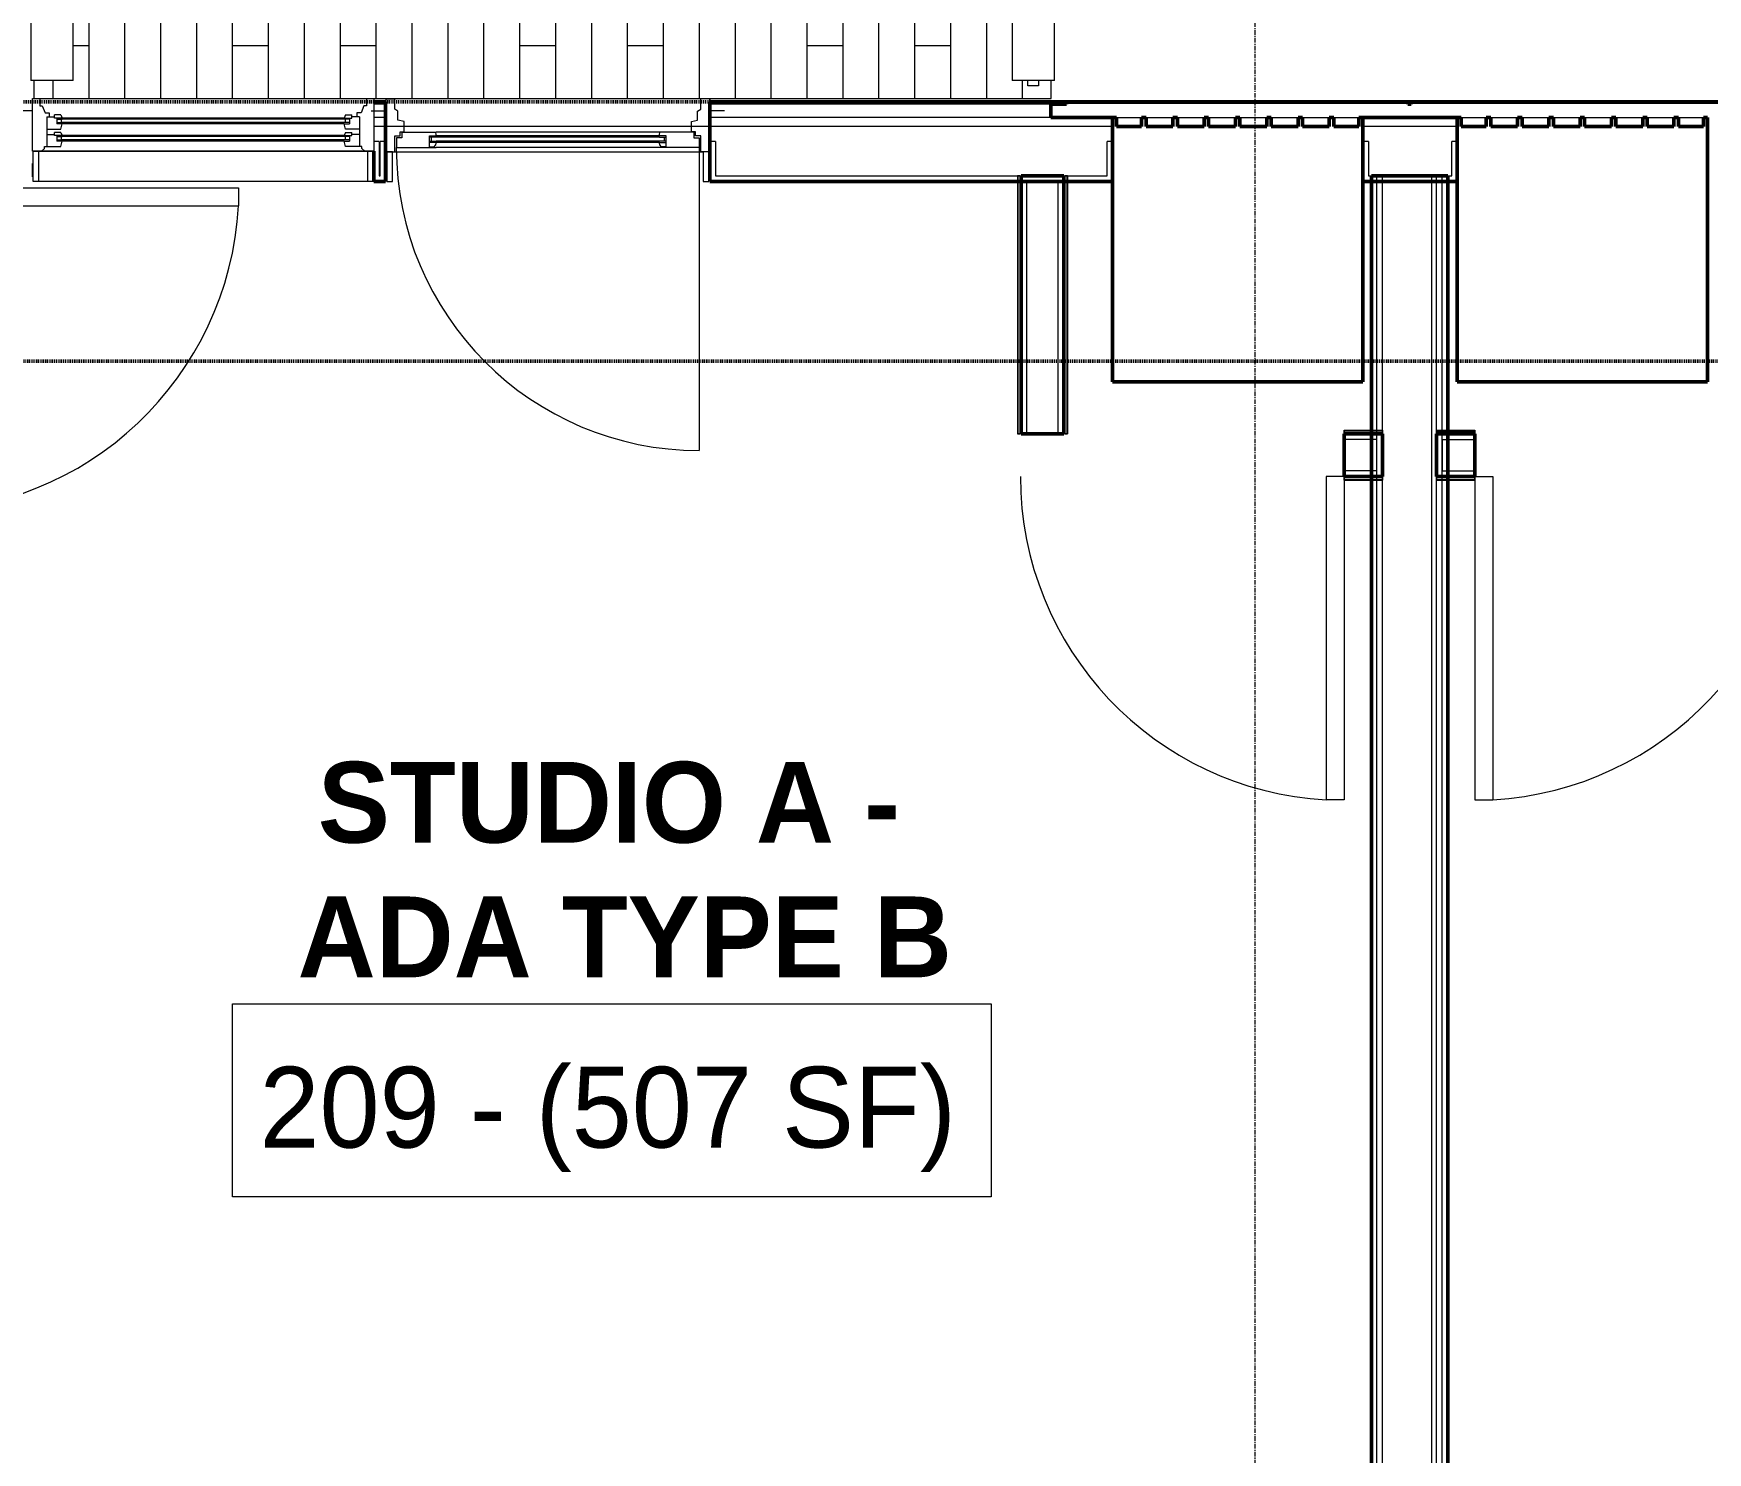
# Model space of a CAD drawing. Header units: inches. Extents: x -4235 to -464, y 9767 to 12344.
# Drawn here: x -3290.4 to -3103.9, y 11968.1 to 12126.2 of the extents above; entities that cross this region are included whole.
import ezdxf

# ---------------------------------------------------------------- set-up
doc = ezdxf.new("R2010")
doc.units = ezdxf.units.IN
doc.header["$MEASUREMENT"] = 0
doc.linetypes.add('Dash 1_16_', pattern=[0.125, 0.0625, -0.0625])
doc.linetypes.add('Grid Line 1_2_', pattern=[0.875, 0.5, -0.125, 0.125, -0.125])
for name, color, linetype, lineweight in [('0-1', 7, 'Continuous', 5), ('0-2', 254, 'Continuous', 9), ('A-AREA-IDEN', 2, 'Continuous', 9), ('A-DOOR-1', 7, 'Continuous', 9), ('A-DOOR-2', 130, 'Continuous', 20), ('A-DOOR-4', 31, 'Continuous', 9), ('A-DOOR-5', 31, 'Continuous', 20), ('A-DOOR-FRAM', 31, 'Continuous', 20), ('A-DOOR-FRAM-2', 31, 'Continuous', 9), ('A-DOOR-GLAZ', 31, 'Continuous', 9), ('A-FLOR-4', 192, 'Continuous', 9), ('A-FLOR-HRAL', 11, 'Continuous', 9), ('A-FLOR-PATT-1', 9, 'Continuous', 9), ('A-GENM', 5, 'Continuous', 9), ('A-GENM-5', 5, 'Continuous', 50), ('A-GLAZ-1', 151, 'Continuous', 9), ('A-GLAZ-2', 151, 'Continuous', 20), ('A-GLAZ-3', 151, 'Continuous', 50), ('A-WALL', 113, 'Continuous', 13), ('A-WALL-1', 250, 'Continuous', 50), ('A-WALL-2', 50, 'Continuous', 13), ('A-WALL-3', 10, 'Continuous', 9), ('A-WALL-4', 254, 'Continuous', 9), ('A-WALL-5', 7, 'Continuous', 9), ('A-WALL-6', 113, 'Continuous', 9), ('A-WALL-7', 113, 'Continuous', 50), ('C-PROP-LINE-1', 91, 'Dash 1_16_', 50), ('I-WALL-1', 250, 'Continuous', 50), ('I-WALL-2', 10, 'Continuous', 9), ('I-WALL-3', 254, 'Continuous', 9), ('S-GRID-1', 1, 'Grid Line 1_2_', 9)]:
    doc.layers.add(name, color=color, linetype=linetype, lineweight=lineweight)
doc.styles.add('Century Gothic', font='ufonts.com_century-gothic.ttf', dxfattribs={"height": 9})
doc.styles.add('Century Gothic_B', font='GOTHICB.TTF', dxfattribs={"height": 9})

# ---------------------------------------------------------------- blocks, each defined once
blk = doc.blocks.new('Basic Wall _ INT - W4BØF - _5_8 GYP - 2X4 WOOD_BATT_ - 5_8 GYP_ - ___-3183684-BACKGROUND - 2ND FLOOR')
at = {"layer": 'A-WALL-3'}
for p, q in [((-3175.65, 12110.34), (-3175.61, 12110.34)), ((-3175.63, 12110.34), (-3175.65, 12110.34)), ((-3175.65, 12109.71), (-3175.65, 12110.34)), ((-3175.61, 12110.34), (-3175.59, 12110.34)), ((-3175.59, 12110.34), (-3175.55, 12110.34)), ((-3175.55, 12110.34), (-3175.53, 12110.34)), ((-3175.53, 12110.34), (-3175.52, 12110.34)), ((-3175.52, 12110.34), (-3175.5, 12110.34)), ((-3175.45, 12110.34), (-3175.51, 12110.34)), ((-3175.5, 12110.34), (-3175.24, 12110.34)), ((-3175.3, 12110.34), (-3175.44, 12110.34)), ((-3175.24, 12110.34), (-3175.3, 12110.34)), ((-3175.3, 12110.34), (-3175.3, 12109.71))]:
    blk.add_line(p, q, dxfattribs=at)
at = {"layer": 'A-WALL-4'}
for p, q in [((-3175.65, 12081.6), (-3175.65, 12109.71)), ((-3175.52, 12109.71), (-3175.52, 12110.34)), ((-3175.3, 12109.71), (-3175.3, 12081.6)), ((-3175.24, 12110.34), (-3175.24, 12109.71)), ((-3175.65, 12081.6), (-3175.63, 12081.6)), ((-3175.51, 12081.6), (-3175.45, 12081.6)), ((-3175.44, 12081.6), (-3175.3, 12081.6)), ((-3175.3, 12081.6), (-3175.24, 12081.6))]:
    blk.add_line(p, q, dxfattribs=at)
at = {"layer": 'A-WALL-5'}
for p, q in [((-3175.52, 12081.6), (-3175.52, 12109.71)), ((-3175.24, 12109.71), (-3175.24, 12081.6)), ((-3175.61, 12081.6), (-3175.65, 12081.6)), ((-3175.52, 12081.6), (-3175.61, 12081.6)), ((-3175.24, 12081.6), (-3175.52, 12081.6))]:
    blk.add_line(p, q, dxfattribs=at)
blk = doc.blocks.new('Basic Wall _ INT - W4BØF - _5_8 GYP - 2X4 WOOD_BATT_ - 5_8 GYP_ - ___-3183685-BACKGROUND - 2ND FLOOR')
at = {"layer": 'A-WALL-3'}
for p, q in [((-3180.75, 12110.34), (-3180.81, 12110.34)), ((-3180.81, 12110.34), (-3180.52, 12110.34)), ((-3180.61, 12110.34), (-3180.75, 12110.34)), ((-3180.75, 12110.34), (-3180.75, 12109.71)), ((-3180.54, 12110.34), (-3180.6, 12110.34)), ((-3180.52, 12110.34), (-3180.5, 12110.34)), ((-3180.5, 12110.34), (-3180.48, 12110.34)), ((-3180.48, 12110.34), (-3180.44, 12110.34)), ((-3180.44, 12110.34), (-3180.4, 12110.34)), ((-3180.4, 12110.34), (-3180.42, 12110.34)), ((-3180.4, 12109.71), (-3180.4, 12110.34))]:
    blk.add_line(p, q, dxfattribs=at)
at = {"layer": 'A-WALL-4'}
for p, q in [((-3180.81, 12110.34), (-3180.81, 12109.71)), ((-3180.75, 12109.71), (-3180.75, 12081.6)), ((-3180.52, 12110.34), (-3180.52, 12109.71)), ((-3180.4, 12081.6), (-3180.4, 12109.71)), ((-3180.81, 12081.6), (-3180.75, 12081.6)), ((-3180.75, 12081.6), (-3180.61, 12081.6)), ((-3180.6, 12081.6), (-3180.54, 12081.6)), ((-3180.42, 12081.6), (-3180.4, 12081.6))]:
    blk.add_line(p, q, dxfattribs=at)
at = {"layer": 'A-WALL-5'}
for p, q in [((-3180.81, 12109.71), (-3180.81, 12081.6)), ((-3180.52, 12109.71), (-3180.52, 12081.6)), ((-3180.52, 12081.6), (-3180.81, 12081.6)), ((-3180.44, 12081.6), (-3180.52, 12081.6)), ((-3180.4, 12081.6), (-3180.44, 12081.6))]:
    blk.add_line(p, q, dxfattribs=at)
blk = doc.blocks.new('Basic Wall _ INT - W4BØF - _5_8 GYP - 2X4 WOOD_BATT_ - 5_8 GYP_ - ___-3183687-BACKGROUND - 2ND FLOOR')
at = {"layer": 'A-WALL-3'}
for p, q in [((-3140.78, 12076.85), (-3141.35, 12076.85)), ((-3141.35, 12076.5), (-3140.78, 12076.5)), ((-3140.12, 12076.85), (-3140.75, 12076.85)), ((-3140.75, 12076.5), (-3140.12, 12076.5)), ((-3140.12, 12076.85), (-3140.12, 12076.8)), ((-3140.12, 12076.82), (-3140.12, 12076.85)), ((-3140.12, 12076.8), (-3140.12, 12076.72)), ((-3140.12, 12076.72), (-3140.12, 12076.55)), ((-3140.12, 12076.64), (-3140.12, 12076.71)), ((-3140.12, 12076.5), (-3140.12, 12076.64)), ((-3140.12, 12076.55), (-3140.12, 12076.43)), ((-3140.12, 12076.43), (-3140.12, 12076.5))]:
    blk.add_line(p, q, dxfattribs=at)
at = {"layer": 'A-WALL-4'}
for p, q in [((-3144.4, 12076.85), (-3144.4, 12076.82)), ((-3141.37, 12076.85), (-3144.4, 12076.85)), ((-3144.4, 12076.71), (-3144.4, 12076.64)), ((-3144.4, 12076.64), (-3144.4, 12076.5)), ((-3144.4, 12076.5), (-3144.4, 12076.43)), ((-3144.4, 12076.5), (-3141.37, 12076.5)), ((-3141.35, 12076.72), (-3140.78, 12076.72)), ((-3141.35, 12076.43), (-3140.78, 12076.43)), ((-3140.75, 12076.72), (-3140.12, 12076.72)), ((-3140.75, 12076.43), (-3140.12, 12076.43))]:
    blk.add_line(p, q, dxfattribs=at)
at = {"layer": 'A-WALL-5'}
for p, q in [((-3144.4, 12076.8), (-3144.4, 12076.85)), ((-3144.4, 12076.72), (-3144.4, 12076.8)), ((-3144.4, 12076.72), (-3141.37, 12076.72)), ((-3144.4, 12076.43), (-3144.4, 12076.72)), ((-3144.4, 12076.43), (-3141.37, 12076.43))]:
    blk.add_line(p, q, dxfattribs=at)
blk = doc.blocks.new('Basic Wall _ INT - W4BØF - _5_8 GYP - 2X4 WOOD_BATT_ - 5_8 GYP_ - ___-3183686-BACKGROUND - 2ND FLOOR')
at = {"layer": 'A-WALL-3'}
for p, q in [((-3141.35, 12081.95), (-3140.78, 12081.95)), ((-3140.78, 12081.6), (-3141.35, 12081.6)), ((-3140.75, 12081.95), (-3140.12, 12081.95)), ((-3140.12, 12081.6), (-3140.75, 12081.6)), ((-3140.12, 12081.95), (-3140.12, 12082.01)), ((-3140.12, 12082.01), (-3140.12, 12081.72)), ((-3140.12, 12081.8), (-3140.12, 12081.95)), ((-3140.12, 12081.74), (-3140.12, 12081.8)), ((-3140.12, 12081.72), (-3140.12, 12081.68)), ((-3140.12, 12081.72), (-3140.12, 12081.72)), ((-3140.12, 12081.68), (-3140.12, 12081.66)), ((-3140.12, 12081.66), (-3140.12, 12081.64)), ((-3140.12, 12081.64), (-3140.12, 12081.6)), ((-3140.12, 12081.6), (-3140.12, 12081.62))]:
    blk.add_line(p, q, dxfattribs=at)
at = {"layer": 'A-WALL-4'}
for p, q in [((-3144.4, 12082.01), (-3144.4, 12081.95)), ((-3144.4, 12081.95), (-3144.4, 12081.8)), ((-3144.4, 12081.95), (-3141.37, 12081.95)), ((-3144.4, 12081.8), (-3144.4, 12081.74)), ((-3144.4, 12081.62), (-3144.4, 12081.6)), ((-3141.37, 12081.6), (-3144.4, 12081.6)), ((-3141.35, 12082.01), (-3140.78, 12082.01)), ((-3140.78, 12081.72), (-3141.35, 12081.72)), ((-3140.75, 12082.01), (-3140.12, 12082.01)), ((-3140.12, 12081.72), (-3140.75, 12081.72))]:
    blk.add_line(p, q, dxfattribs=at)
at = {"layer": 'A-WALL-5'}
for p, q in [((-3144.4, 12081.72), (-3144.4, 12082.01)), ((-3144.4, 12082.01), (-3141.37, 12082.01)), ((-3141.37, 12081.72), (-3144.4, 12081.72)), ((-3144.4, 12081.64), (-3144.4, 12081.72)), ((-3144.4, 12081.6), (-3144.4, 12081.64))]:
    blk.add_line(p, q, dxfattribs=at)
blk = doc.blocks.new('SWING - SINGLE - FLUSH - 36_ x 80_ - OFFSET PIVOT DOOR AT MAGIC PAK AND WASHER_DRYER-3199415-BACKGROUND - 2ND FLOOR')
at = {"layer": 'A-DOOR-1'}
blk.add_arc((18, -2.38), 36.07, 180, 266.8211, dxfattribs=at)
at = {"layer": 'A-DOOR-2'}
for p, q in [((16, -2.38), (16, -38.39)), ((18, -2.38), (16, -2.38)), ((18, -2.38), (18, -38.39)), ((18, -38.39), (16, -38.39))]:
    blk.add_line(p, q, dxfattribs=at)
blk = doc.blocks.new('Basic Wall _ INT - W4BØF - _5_8 GYP - 2X4 WOOD_BATT_ - 5_8 GYP_ - ___-3183690-BACKGROUND - 2ND FLOOR')
at = {"layer": 'A-WALL-3'}
for p, q in [((-3134.12, 12081.9), (-3134.12, 12082.02)), ((-3134.12, 12082.02), (-3134.12, 12081.95)), ((-3134.12, 12081.95), (-3134.12, 12081.81)), ((-3134.12, 12081.95), (-3133.5, 12081.95)), ((-3134.12, 12081.8), (-3134.12, 12081.9)), ((-3134.12, 12081.73), (-3134.12, 12081.8)), ((-3134.12, 12081.8), (-3134.12, 12081.74)), ((-3134.12, 12081.64), (-3134.12, 12081.73)), ((-3134.12, 12081.6), (-3134.12, 12081.64)), ((-3134.12, 12081.63), (-3134.12, 12081.6)), ((-3133.5, 12081.6), (-3134.12, 12081.6)), ((-3133.47, 12081.95), (-3132.89, 12081.95)), ((-3132.89, 12081.6), (-3133.47, 12081.6))]:
    blk.add_line(p, q, dxfattribs=at)
at = {"layer": 'A-WALL-4'}
for p, q in [((-3134.12, 12082.02), (-3133.5, 12082.02)), ((-3133.5, 12081.73), (-3134.12, 12081.73)), ((-3133.47, 12082.02), (-3132.89, 12082.02)), ((-3132.89, 12081.73), (-3133.47, 12081.73)), ((-3132.87, 12081.95), (-3129.85, 12081.95)), ((-3129.85, 12081.6), (-3132.87, 12081.6)), ((-3129.85, 12081.95), (-3129.85, 12082.02)), ((-3129.85, 12081.81), (-3129.85, 12081.95)), ((-3129.85, 12081.74), (-3129.85, 12081.8)), ((-3129.85, 12081.6), (-3129.85, 12081.63))]:
    blk.add_line(p, q, dxfattribs=at)
at = {"layer": 'A-WALL-5'}
for p, q in [((-3132.87, 12082.02), (-3129.85, 12082.02)), ((-3129.85, 12081.73), (-3132.87, 12081.73)), ((-3129.85, 12082.02), (-3129.85, 12081.73)), ((-3129.85, 12081.73), (-3129.85, 12081.64)), ((-3129.85, 12081.64), (-3129.85, 12081.6))]:
    blk.add_line(p, q, dxfattribs=at)
blk = doc.blocks.new('Basic Wall _ INT - W4BØF - _5_8 GYP - 2X4 WOOD_BATT_ - 5_8 GYP_ - ___-3183691-BACKGROUND - 2ND FLOOR')
at = {"layer": 'A-WALL-3'}
for p, q in [((-3134.12, 12076.85), (-3134.12, 12076.83)), ((-3134.12, 12076.81), (-3134.12, 12076.85)), ((-3133.5, 12076.85), (-3134.12, 12076.85)), ((-3134.12, 12076.79), (-3134.12, 12076.81)), ((-3134.12, 12076.77), (-3134.12, 12076.79)), ((-3134.12, 12076.75), (-3134.12, 12076.77)), ((-3134.12, 12076.73), (-3134.12, 12076.75)), ((-3134.12, 12076.44), (-3134.12, 12076.73)), ((-3134.12, 12076.73), (-3134.12, 12076.73)), ((-3134.12, 12076.71), (-3134.12, 12076.65)), ((-3134.12, 12076.65), (-3134.12, 12076.5)), ((-3134.12, 12076.5), (-3134.12, 12076.44)), ((-3134.12, 12076.5), (-3133.5, 12076.5)), ((-3132.9, 12076.85), (-3133.46, 12076.85)), ((-3133.46, 12076.5), (-3132.9, 12076.5))]:
    blk.add_line(p, q, dxfattribs=at)
at = {"layer": 'A-WALL-4'}
for p, q in [((-3134.12, 12076.73), (-3133.5, 12076.73)), ((-3134.12, 12076.44), (-3133.5, 12076.44)), ((-3133.46, 12076.73), (-3132.9, 12076.73)), ((-3133.46, 12076.44), (-3132.9, 12076.44)), ((-3129.85, 12076.85), (-3132.87, 12076.85)), ((-3132.87, 12076.5), (-3129.85, 12076.5)), ((-3129.85, 12076.83), (-3129.85, 12076.85)), ((-3129.85, 12076.65), (-3129.85, 12076.71)), ((-3129.85, 12076.5), (-3129.85, 12076.65)), ((-3129.85, 12076.44), (-3129.85, 12076.5))]:
    blk.add_line(p, q, dxfattribs=at)
at = {"layer": 'A-WALL-5'}
for p, q in [((-3132.87, 12076.73), (-3129.85, 12076.73)), ((-3132.87, 12076.44), (-3129.85, 12076.44)), ((-3129.85, 12076.85), (-3129.85, 12076.81)), ((-3129.85, 12076.81), (-3129.85, 12076.73)), ((-3129.85, 12076.73), (-3129.85, 12076.44))]:
    blk.add_line(p, q, dxfattribs=at)
blk = doc.blocks.new('SWING - SINGLE - FLUSH - 36_ x 80_ - OFFSET PIVOT DOOR AT MAGIC PAK AND WASHER_DRYER-3199414-BACKGROUND - 2ND FLOOR')
at = {"layer": 'A-DOOR-1'}
blk.add_arc((18, 2.37), 36.07, 93.1789, 180, dxfattribs=at)
at = {"layer": 'A-DOOR-2'}
for p, q in [((16, 2.37), (16, 38.39)), ((18, 38.39), (16, 38.39)), ((18, 2.37), (18, 38.39)), ((18, 2.37), (16, 2.37))]:
    blk.add_line(p, q, dxfattribs=at)
blk = doc.blocks.new('CTR - 1st Phase - Unit Layouts_rvt-1-BACKGROUND - 2ND FLOOR')
at = {"layer": 'A-WALL-1'}
for p, q in [((-3180.4, 12110.34), (-3180.4, 12081.6)), ((-3179.77, 12110.34), (-3180.4, 12110.34)), ((-3176.27, 12110.34), (-3179.77, 12110.34)), ((-3175.65, 12110.34), (-3176.27, 12110.34)), ((-3175.65, 12081.6), (-3175.65, 12110.34)), ((-3180.4, 12081.6), (-3175.65, 12081.6)), ((-3140.12, 12081.6), (-3144.4, 12081.6)), ((-3144.4, 12081.6), (-3144.4, 12076.85)), ((-3140.12, 12080.97), (-3140.12, 12081.6)), ((-3129.85, 12081.6), (-3134.12, 12081.6)), ((-3134.12, 12081.6), (-3134.12, 12080.98)), ((-3129.85, 12076.85), (-3129.85, 12081.6)), ((-3140.12, 12077.47), (-3140.12, 12080.97)), ((-3134.12, 12080.98), (-3134.12, 12077.48)), ((-3140.12, 12076.85), (-3140.12, 12077.47)), ((-3134.12, 12077.48), (-3134.12, 12076.85)), ((-3144.4, 12076.85), (-3140.12, 12076.85)), ((-3134.12, 12076.85), (-3129.85, 12076.85))]:
    blk.add_line(p, q, dxfattribs=at)
at = {"layer": 'A-WALL-2'}
for p, q in [((-3179.77, 12081.6), (-3179.77, 12109.71)), ((-3176.27, 12109.71), (-3179.77, 12109.71)), ((-3176.27, 12081.6), (-3176.27, 12109.71)), ((-3140.75, 12080.97), (-3144.4, 12080.97)), ((-3140.75, 12077.47), (-3140.75, 12080.97)), ((-3133.5, 12080.98), (-3133.5, 12077.48)), ((-3133.5, 12080.98), (-3129.85, 12080.98)), ((-3140.75, 12077.47), (-3144.4, 12077.47)), ((-3133.5, 12077.48), (-3129.85, 12077.48))]:
    blk.add_line(p, q, dxfattribs=at)
at = {"layer": 'A-WALL-3'}
for p, q in [((-3180.4, 12110.34), (-3180.4, 12109.71)), ((-3180.4, 12110.34), (-3175.65, 12110.34)), ((-3180.4, 12109.71), (-3180.4, 12081.6)), ((-3175.65, 12109.71), (-3175.65, 12110.34)), ((-3175.65, 12081.6), (-3175.65, 12109.71)), ((-3141.37, 12081.6), (-3144.4, 12081.6)), ((-3140.78, 12081.6), (-3141.35, 12081.6)), ((-3140.12, 12081.6), (-3140.75, 12081.6)), ((-3140.12, 12081.6), (-3140.12, 12076.85)), ((-3133.5, 12081.6), (-3134.12, 12081.6)), ((-3134.12, 12076.85), (-3134.12, 12081.6)), ((-3132.89, 12081.6), (-3133.47, 12081.6)), ((-3129.85, 12081.6), (-3132.87, 12081.6)), ((-3144.4, 12076.85), (-3141.37, 12076.85)), ((-3141.35, 12076.85), (-3140.78, 12076.85)), ((-3140.75, 12076.85), (-3140.12, 12076.85)), ((-3134.12, 12076.85), (-3133.5, 12076.85)), ((-3133.46, 12076.85), (-3132.9, 12076.85)), ((-3132.87, 12076.85), (-3129.85, 12076.85))]:
    blk.add_line(p, q, dxfattribs=at)
at = {"layer": 'A-WALL-4'}
for p, q in [((-3175.65, 12081.6), (-3180.4, 12081.6)), ((-3144.4, 12076.85), (-3144.4, 12081.6)), ((-3129.85, 12081.6), (-3129.85, 12076.85))]:
    blk.add_line(p, q, dxfattribs=at)
at = {"layer": '0-2'}
for name, p in [('Basic Wall _ INT - W4BØF - _5_8 GYP - 2X4 WOOD_BATT_ - 5_8 GYP_ - ___-3183685-BACKGROUND - 2ND FLOOR', (0, 0)), ('Basic Wall _ INT - W4BØF - _5_8 GYP - 2X4 WOOD_BATT_ - 5_8 GYP_ - ___-3183684-BACKGROUND - 2ND FLOOR', (0, 0)), ('Basic Wall _ INT - W4BØF - _5_8 GYP - 2X4 WOOD_BATT_ - 5_8 GYP_ - ___-3183686-BACKGROUND - 2ND FLOOR', (0, 0)), ('Basic Wall _ INT - W4BØF - _5_8 GYP - 2X4 WOOD_BATT_ - 5_8 GYP_ - ___-3183690-BACKGROUND - 2ND FLOOR', (0, 0)), ('SWING - SINGLE - FLUSH - 36_ x 80_ - OFFSET PIVOT DOOR AT MAGIC PAK AND WASHER_DRYER-3199415-BACKGROUND - 2ND FLOOR', (-3162.4, 12079.22)), ('Basic Wall _ INT - W4BØF - _5_8 GYP - 2X4 WOOD_BATT_ - 5_8 GYP_ - ___-3183687-BACKGROUND - 2ND FLOOR', (0, 0)), ('Basic Wall _ INT - W4BØF - _5_8 GYP - 2X4 WOOD_BATT_ - 5_8 GYP_ - ___-3183691-BACKGROUND - 2ND FLOOR', (0, 0))]:
    blk.add_blockref(name, p, dxfattribs=at)
for name, p, rotation in [('SWING - SINGLE - FLUSH - 36_ x 80_ - OFFSET PIVOT DOOR AT MAGIC PAK AND WASHER_DRYER-3199415-BACKGROUND - 2ND FLOOR', (-3305.97, 12091), 90.00000000000743), ('SWING - SINGLE - FLUSH - 36_ x 80_ - OFFSET PIVOT DOOR AT MAGIC PAK AND WASHER_DRYER-3199414-BACKGROUND - 2ND FLOOR', (-3111.85, 12079.23), 180)]:
    blk.add_blockref(name, p, dxfattribs=dict(at, rotation=rotation))
blk = doc.blocks.new('CTR - 1st Phase - Common Walls_rvt-1-BACKGROUND - 2ND FLOOR')
at = {"layer": 'A-WALL-2'}
for p, q in [((-3140.75, 11743.36), (-3140.75, 12110.34)), ((-3140.12, 11743.36), (-3140.12, 12110.34)), ((-3134.62, 11743.36), (-3134.62, 12110.34)), ((-3134.12, 11743.36), (-3134.12, 12110.34)), ((-3133.5, 11743.36), (-3133.5, 12110.34))]:
    blk.add_line(p, q, dxfattribs=at)
at = {"layer": 'I-WALL-1'}
for p, q in [((-3141.37, 12110.34), (-3141.37, 11743.36)), ((-3132.87, 12110.34), (-3141.37, 12110.34)), ((-3132.87, 11743.36), (-3132.87, 12110.34))]:
    blk.add_line(p, q, dxfattribs=at)
at = {"layer": 'I-WALL-2'}
for p, q in [((-3141.37, 12110.34), (-3132.87, 12110.34)), ((-3141.37, 12110.32), (-3141.37, 12109.71)), ((-3132.87, 12109.71), (-3132.87, 12110.34)), ((-3141.37, 12082.01), (-3141.37, 12081.93)), ((-3141.37, 12081.89), (-3141.37, 12081.83)), ((-3141.37, 12081.6), (-3141.37, 12076.85)), ((-3132.87, 12081.9), (-3132.87, 12081.98)), ((-3132.87, 12081.8), (-3132.87, 12081.87)), ((-3132.87, 12076.85), (-3132.87, 12081.6)), ((-3141.37, 12076.64), (-3141.37, 12076.58)), ((-3141.37, 12076.55), (-3141.37, 12076.47)), ((-3132.87, 12076.56), (-3132.87, 12076.62)), ((-3132.87, 12076.44), (-3132.87, 12076.52))]:
    blk.add_line(p, q, dxfattribs=at)
at = {"layer": 'I-WALL-3'}
for p, q in [((-3141.37, 12109.71), (-3141.37, 12082.01)), ((-3132.87, 12082.02), (-3132.87, 12109.71)), ((-3141.37, 12076.43), (-3141.37, 11743.36)), ((-3132.87, 11743.36), (-3132.87, 12076.44))]:
    blk.add_line(p, q, dxfattribs=at)
blk = doc.blocks.new('Door-Inswing-Andersen-400_Series-Single - 3_ 0-1_8_ x custom height - 2ND FLOOR-V187-BACKGROUND - 2ND FLOOR')
at = {"layer": 'A-DOOR-4'}
blk.add_line((16.87, -0.66), (16.87, -34.41), dxfattribs=at)
blk.add_arc((16.87, -0.66), 33.75, 180, 270, dxfattribs=at)
at = {"layer": 'A-DOOR-5'}
for p, q in [((-16.26, 0.42), (-16.87, 0.41)), ((-16.87, 0.41), (-16.87, -0.66)), ((-16.26, 1.06), (-16.26, 0.42)), ((-16.26, 1.06), (-12.44, 1.06)), ((-13.19, 0.66), (-12.44, 0.66)), ((-13.19, -0.66), (-13.19, 0.66)), ((-12.44, 0.75), (-12.47, 1.06)), ((12.44, 1.06), (-12.44, 1.06)), ((-12.44, 0.66), (-12.44, 0.75)), ((16.26, 1.06), (12.44, 1.06)), ((12.44, 0.75), (12.47, 1.06)), ((12.44, 0.66), (12.44, 0.75)), ((13.19, 0.66), (12.44, 0.66)), ((13.19, -0.66), (13.19, 0.66)), ((16.26, 1.06), (16.26, 0.42)), ((16.26, 0.42), (16.87, 0.41)), ((16.87, 0.41), (16.87, -0.66)), ((-16.87, -0.66), (-12.44, -0.66)), ((-12.44, -0.09), (-13.19, -0.09)), ((-13.19, -0.59), (-12.67, -0.59)), ((-13.19, -0.66), (-13.19, -0.59)), ((-12.67, -0.59), (-12.47, -0.34)), ((-12.47, -0.34), (-12.44, -0.16)), ((-12.44, -0.16), (-12.44, -0.09)), ((12.44, -0.66), (-12.44, -0.66)), ((12.44, -0.09), (13.19, -0.09)), ((12.44, -0.16), (12.44, -0.09)), ((12.47, -0.34), (12.44, -0.16)), ((16.87, -0.66), (12.44, -0.66)), ((12.67, -0.59), (12.47, -0.34)), ((13.19, -0.59), (12.67, -0.59)), ((13.19, -0.66), (13.19, -0.59))]:
    blk.add_line(p, q, dxfattribs=at)
at = {"layer": 'A-DOOR-FRAM'}
for p, q in [((-18.06, 4.8), (-18.06, 4.44)), ((-18.06, 4.75), (-18.06, -1.13)), ((-18.06, 4.75), (-17.03, 4.75)), ((-18.06, 4.44), (-18.06, -1.13)), ((-17.03, 3.63), (-17.03, 4.75)), ((17.03, 3.63), (17.03, 4.75)), ((18.06, 4.75), (17.03, 4.75)), ((18.06, 4.44), (18.06, 4.8)), ((18.06, 4.75), (18.06, -1.13)), ((18.06, -1.13), (18.06, 4.44)), ((-19.69, 3.44), (-18.06, 3.44)), ((-16.69, 3.39), (-17.03, 3.63)), ((-16.69, 2.39), (-16.69, 3.39)), ((-16, 2.23), (-16.69, 2.39)), ((-16, 1.09), (-16, 2.23)), ((16, 2.23), (16.69, 2.39)), ((16, 1.09), (16, 2.23)), ((16.69, 3.39), (17.03, 3.63)), ((16.69, 2.39), (16.69, 3.39)), ((19.69, 3.44), (18.06, 3.44)), ((-17.03, 0.66), (-16.45, 0.66)), ((-17.03, -1.13), (-17.03, 0.66)), ((-16.45, 0.66), (-16.45, 1.09)), ((-16.45, 1.09), (-16, 1.09)), ((16.45, 1.09), (16, 1.09)), ((16.45, 0.66), (16.45, 1.09)), ((17.03, 0.66), (16.45, 0.66)), ((17.03, -1.13), (17.03, 0.66)), ((-18.06, -1.13), (-17.94, -1.13)), ((-17.69, -1.13), (-18.06, -1.13)), ((-18.06, -1.13), (-17.03, -1.13)), ((-17.31, -1.13), (17.31, -1.13)), ((18.06, -1.13), (17.03, -1.13)), ((17.94, -1.13), (18.06, -1.13))]:
    blk.add_line(p, q, dxfattribs=at)
at = {"layer": 'A-DOOR-FRAM-2'}
for p, q in [((-17.31, -1.13), (-17.94, -1.13)), ((-17.94, -1.13), (-17.94, -4.44)), ((-17.31, -4.44), (-17.31, -1.13)), ((17.94, -1.13), (17.31, -1.13)), ((17.31, -1.13), (17.31, -4.44)), ((17.94, -4.44), (17.94, -1.13)), ((-17.94, -4.44), (-17.31, -4.44)), ((17.31, -4.44), (17.94, -4.44))]:
    blk.add_line(p, q, dxfattribs=at)
at = {"layer": 'A-DOOR-GLAZ'}
for p, q in [((-12.44, 0.5), (-13.19, 0.5)), ((-13.19, 0.06), (-12.44, 0.06)), ((-12.98, 0.5), (-12.98, 0.06)), ((12.44, 0.66), (-12.44, 0.66)), ((12.44, 0.5), (-12.44, 0.5)), ((12.44, 0.06), (-12.44, 0.06)), ((12.44, 0.5), (13.19, 0.5)), ((13.19, 0.06), (12.44, 0.06)), ((12.98, 0.5), (12.98, 0.06)), ((12.44, -0.09), (-12.44, -0.09))]:
    blk.add_line(p, q, dxfattribs=at)
blk = doc.blocks.new('Window-Double_Hung-Andersen-400_Series-Tilt_Wash - DOUBLE HUNG - REVERSE COTTAGE - 2ND FLOOR-2888466-BACKGROUND - 2ND FLOOR')
at = {"layer": 'A-GLAZ-1'}
for p, q in [((-19.01, 2.44), (-19.01, 3.94)), ((-19.01, 3.94), (-18.95, 3.94)), ((-18.95, 4.44), (18.95, 4.44)), ((-18.95, 1.06), (-18.95, 4.44)), ((-18.32, 1.06), (-18.32, 4.44)), ((18.32, 1.06), (18.32, 4.44)), ((18.95, 4.44), (18.95, 1.06)), ((18.95, 3.94), (19.01, 3.94)), ((19.01, 3.94), (19.01, 2.44)), ((-18.95, 2.44), (-19.01, 2.44)), ((19.01, 2.44), (18.95, 2.44)), ((18.95, 1.06), (-18.95, 1.06)), ((-16.29, -0.19), (-15.7, -0.19)), ((-16.29, -0.56), (-15.7, -0.56)), ((-15.82, -0.56), (-15.82, -0.19)), ((-15.7, -0.06), (15.7, -0.06)), ((-15.7, -0.19), (15.7, -0.19)), ((-15.7, -0.56), (15.7, -0.56)), ((-15.7, -0.69), (15.7, -0.69)), ((16.29, -0.19), (15.7, -0.19)), ((16.29, -0.56), (15.7, -0.56)), ((15.82, -0.56), (15.82, -0.19)), ((-16.29, -2.13), (-15.7, -2.13)), ((-16.29, -2.5), (-15.7, -2.5)), ((-15.82, -2.5), (-15.82, -2.13)), ((-15.7, -2), (15.7, -2)), ((-15.7, -2.13), (15.7, -2.13)), ((-15.7, -2.5), (15.7, -2.5)), ((-15.7, -2.63), (15.7, -2.63)), ((16.29, -2.13), (15.7, -2.13)), ((16.29, -2.5), (15.7, -2.5)), ((15.82, -2.5), (15.82, -2.13))]:
    blk.add_line(p, q, dxfattribs=at)
at = {"layer": 'A-GLAZ-2'}
for p, q in [((-19.01, 1.06), (19.01, 1.06)), ((-19.01, -4.81), (-19.01, 1.06)), ((-17.67, 0.78), (-18, 1.06)), ((-17.67, 0.78), (-17.67, 0.56)), ((-17.67, 0.56), (-15.86, 0.56)), ((-17.42, -2.75), (-17.42, 0.56)), ((-15.86, 0.56), (-15.7, -0.06)), ((15.86, 0.56), (15.7, -0.06)), ((17.67, 0.56), (15.86, 0.56)), ((17.42, -2.75), (17.42, 0.56)), ((17.67, 0.78), (18, 1.06)), ((17.67, 0.78), (17.67, 0.56)), ((19.01, 1.06), (19.01, -4.81)), ((-17.42, -0.81), (-16.57, -0.81)), ((-17.42, -1.38), (-15.86, -1.38)), ((-16.57, -0.69), (-16.57, -1.03)), ((-15.7, -0.69), (-16.57, -0.69)), ((-15.86, -1.03), (-16.57, -1.03)), ((-16.29, -0.69), (-16.29, -0.06)), ((-15.7, -0.06), (-16.29, -0.06)), ((-15.86, -1.03), (-15.7, -0.69)), ((-15.86, -1.38), (-15.7, -2)), ((15.7, -0.06), (16.29, -0.06)), ((15.86, -1.03), (15.7, -0.69)), ((15.7, -0.69), (16.57, -0.69)), ((15.86, -1.38), (15.7, -2)), ((15.86, -1.03), (16.57, -1.03)), ((17.42, -1.38), (15.86, -1.38)), ((16.29, -0.69), (16.29, -0.06)), ((16.57, -0.69), (16.57, -1.03)), ((17.42, -0.81), (16.57, -0.81)), ((-19.01, -3.44), (-20.51, -3.44)), ((-17.92, -4), (-17.61, -3.19)), ((-17.61, -3.19), (-17.14, -3.19)), ((-17.42, -2.75), (-16.57, -2.75)), ((-17.14, -3.19), (-17.14, -2.75)), ((-16.57, -2.63), (-16.57, -2.97)), ((-15.7, -2.63), (-16.57, -2.63)), ((-15.86, -2.97), (-16.57, -2.97)), ((-16.29, -2.63), (-16.29, -2)), ((-15.7, -2), (-16.29, -2)), ((-15.86, -2.97), (-15.7, -2.63)), ((15.7, -2), (16.29, -2)), ((15.86, -2.97), (15.7, -2.63)), ((15.7, -2.63), (16.57, -2.63)), ((15.86, -2.97), (16.57, -2.97)), ((16.29, -2.63), (16.29, -2)), ((16.57, -2.63), (16.57, -2.97)), ((17.42, -2.75), (16.57, -2.75)), ((17.14, -3.19), (17.14, -2.75)), ((17.61, -3.19), (17.14, -3.19)), ((17.92, -4), (17.61, -3.19)), ((19.01, -3.44), (20.51, -3.44)), ((19.01, -4.81), (-19.01, -4.81)), ((-18.2, -4), (-17.92, -4)), ((-18.2, -4.81), (-18.2, -4)), ((18.2, -4), (17.92, -4)), ((18.2, -4.81), (18.2, -4))]:
    blk.add_line(p, q, dxfattribs=at)
blk = doc.blocks.new('V-Series_EWC4_SPVU_RFA_2015 - 2ND AND 3RD FLOOR-2226480-BACKGROUND - 2ND FLOOR')
at = {"layer": 'A-GENM'}
for p, q in [((-3858.97, 11732.03), (-3858.97, 11734.83)), ((-3858.97, 11728.55), (-3858.97, 11731.53)), ((-3858.97, 11725.06), (-3858.97, 11728.05)), ((-3858.97, 11721.58), (-3858.97, 11724.56)), ((-3858.97, 11718.09), (-3858.97, 11721.08)), ((-3858.97, 11714.61), (-3858.97, 11717.59)), ((-3858.97, 11711.12), (-3858.97, 11714.11)), ((-3858.97, 11707.83), (-3858.97, 11710.62))]:
    blk.add_line(p, q, dxfattribs=at)
at = {"layer": 'A-GENM-5'}
for p, q in [((-3829.54, 11735.26), (-3858.97, 11735.26)), ((-3858.97, 11735.26), (-3858.97, 11734.83)), ((-3858.97, 11734.83), (-3857.97, 11734.83)), ((-3857.97, 11734.83), (-3857.97, 11732.03)), ((-3829.54, 11707.39), (-3829.54, 11735.26)), ((-3857.97, 11732.03), (-3858.97, 11732.03)), ((-3858.97, 11732.03), (-3858.97, 11731.53)), ((-3858.97, 11731.53), (-3857.97, 11731.53)), ((-3857.97, 11731.53), (-3857.97, 11728.55)), ((-3857.97, 11728.55), (-3858.97, 11728.55)), ((-3858.97, 11728.55), (-3858.97, 11728.05)), ((-3858.97, 11728.05), (-3857.97, 11728.05)), ((-3857.97, 11728.05), (-3857.97, 11725.06)), ((-3857.97, 11725.06), (-3858.97, 11725.06)), ((-3858.97, 11725.06), (-3858.97, 11724.56)), ((-3858.97, 11724.56), (-3857.97, 11724.56)), ((-3857.97, 11724.56), (-3857.97, 11721.58)), ((-3857.97, 11721.58), (-3858.97, 11721.58)), ((-3858.97, 11721.58), (-3858.97, 11721.08)), ((-3858.97, 11721.08), (-3857.97, 11721.08)), ((-3857.97, 11721.08), (-3857.97, 11718.09)), ((-3857.97, 11718.09), (-3858.97, 11718.09)), ((-3858.97, 11718.09), (-3858.97, 11717.59)), ((-3858.97, 11717.59), (-3857.97, 11717.59)), ((-3857.97, 11717.59), (-3857.97, 11714.61)), ((-3857.97, 11714.61), (-3858.97, 11714.61)), ((-3858.97, 11714.61), (-3858.97, 11714.11)), ((-3858.97, 11714.11), (-3857.97, 11714.11)), ((-3857.97, 11714.11), (-3857.97, 11711.12)), ((-3857.97, 11711.12), (-3858.97, 11711.12)), ((-3858.97, 11711.12), (-3858.97, 11710.62)), ((-3858.97, 11710.62), (-3857.97, 11710.62)), ((-3857.97, 11710.62), (-3857.97, 11707.83)), ((-3857.97, 11707.83), (-3858.97, 11707.83)), ((-3858.97, 11707.83), (-3858.97, 11707.39)), ((-3858.97, 11707.39), (-3829.54, 11707.39))]:
    blk.add_line(p, q, dxfattribs=at)
blk = doc.blocks.new('Railing - Baluster_01-2700443-BACKGROUND - 2ND FLOOR')
at = {"layer": 'A-FLOR-HRAL'}
for p, q in [((-0.59, 1.18), (0.59, 1.18)), ((-0.59, 0.59), (-0.59, 1.18)), ((0.59, 1.18), (0.59, 0.59))]:
    blk.add_line(p, q, dxfattribs=at)
blk = doc.blocks.new('Railing - Railing-2700264-BACKGROUND - 2ND FLOOR')
at = {"layer": 'A-FLOR-HRAL'}
for p, q in [((-3176.67, 12184.2), (-3290.72, 12184.2)), ((-3290.72, 12184.2), (-3290.72, 12120.95)), ((-3176.67, 12120.95), (-3176.67, 12184.2)), ((-3286, 12179.48), (-3181.4, 12179.48)), ((-3286, 12120.95), (-3286, 12179.48)), ((-3181.4, 12179.48), (-3181.4, 12120.95)), ((-3290.25, 12120.95), (-3290.72, 12120.95)), ((-3286.47, 12120.95), (-3290.25, 12120.95)), ((-3286, 12120.95), (-3286.47, 12120.95)), ((-3180.93, 12120.95), (-3181.4, 12120.95)), ((-3177.15, 12120.95), (-3180.93, 12120.95)), ((-3176.67, 12120.95), (-3177.15, 12120.95))]:
    blk.add_line(p, q, dxfattribs=at)
for points, knots in [([(-3290.72, 12184.2), (-3290.72, 12184.2), (-3290.72, 12184.19), (-3290.69, 12184.17), (-3290.66, 12184.14), (-3290.63, 12184.11), (-3290.61, 12184.08), (-3290.58, 12184.06), (-3290.54, 12184.02), (-3290.5, 12183.97), (-3290.46, 12183.94), (-3290.42, 12183.9), (-3290.35, 12183.83), (-3290.29, 12183.77), (-3290.25, 12183.73)], [0, 0, 0, 0, 0.166667, 0.25, 0.333333, 0.416667, 0.458333, 0.5, 0.583333, 0.666667, 0.708333, 0.75, 0.833333, 1, 1, 1, 1]), ([(-3176.67, 12184.2), (-3176.67, 12184.2), (-3176.68, 12184.19), (-3176.71, 12184.17), (-3176.74, 12184.14), (-3176.77, 12184.11), (-3176.79, 12184.08), (-3176.82, 12184.06), (-3176.86, 12184.02), (-3176.9, 12183.97), (-3176.94, 12183.94), (-3176.98, 12183.9), (-3177.04, 12183.83), (-3177.11, 12183.77), (-3177.15, 12183.73)], [0, 0, 0, 0, 0.166667, 0.25, 0.333333, 0.416667, 0.458333, 0.5, 0.583333, 0.666667, 0.708333, 0.75, 0.833333, 1, 1, 1, 1]), ([(-3286.47, 12179.95), (-3286.43, 12179.91), (-3286.37, 12179.85), (-3286.29, 12179.77), (-3286.24, 12179.72), (-3286.21, 12179.69), (-3286.18, 12179.65), (-3286.14, 12179.62), (-3286.12, 12179.59), (-3286.09, 12179.57), (-3286.06, 12179.54), (-3286.03, 12179.51), (-3286.01, 12179.49), (-3286, 12179.48), (-3286, 12179.48)], [0, 0, 0, 0, 0.166667, 0.25, 0.333333, 0.375, 0.416667, 0.5, 0.541667, 0.583333, 0.666667, 0.75, 0.833333, 1, 1, 1, 1]), ([(-3180.93, 12179.95), (-3180.97, 12179.91), (-3181.03, 12179.85), (-3181.11, 12179.77), (-3181.15, 12179.72), (-3181.19, 12179.69), (-3181.22, 12179.65), (-3181.25, 12179.62), (-3181.28, 12179.59), (-3181.31, 12179.57), (-3181.34, 12179.54), (-3181.36, 12179.51), (-3181.39, 12179.49), (-3181.4, 12179.48), (-3181.4, 12179.48)], [0, 0, 0, 0, 0.166667, 0.25, 0.333333, 0.375, 0.416667, 0.5, 0.541667, 0.583333, 0.666667, 0.75, 0.833333, 1, 1, 1, 1])]:
    blk.add_open_spline(points, degree=3, knots=knots, dxfattribs=at)
at = {"rotation": 180}
blk.add_blockref('Railing - Baluster_01-2700443-BACKGROUND - 2ND FLOOR', (-3179.04, 12121.54), dxfattribs=at)
blk = doc.blocks.new('Perforated Panel at Magic-Pak - hvac panel - 2nd floor 2-2702972-BACKGROUND - 2ND FLOOR')
at = {"layer": 'A-GLAZ-3'}
for p, q in [((-19.01, -4.38), (19.01, -4.38)), ((-19.01, -4.44), (-19.01, -4.38)), ((19.01, -4.44), (-19.01, -4.44)), ((19.01, -4.38), (19.01, -4.44))]:
    blk.add_line(p, q, dxfattribs=at)
blk = doc.blocks.new('Family - ___-2835860-BACKGROUND - 2ND FLOOR')
at = {"layer": 'C-PROP-LINE-1'}
blk.add_line((-2636.92, 12118.59), (-3860.72, 12118.59), dxfattribs=at)
blk = doc.blocks.new('Family - ___-2835903-BACKGROUND - 2ND FLOOR')
at = {"layer": 'C-PROP-LINE-1'}
blk.add_line((-2096.82, 12089.69), (-3831.82, 12089.69), dxfattribs=at)
blk = doc.blocks.new('Family - ___-2835932-BACKGROUND - 2ND FLOOR')
at = {"layer": 'C-PROP-LINE-1'}
blk.add_line((-2067.92, 12118.59), (-3860.72, 12118.59), dxfattribs=at)

msp = doc.modelspace()

# ---------------------------------------------------------------- hatches: boundary and pattern name
at = {"layer": 'A-FLOR-PATT-1'}
h = msp.add_hatch(dxfattribs=at)
h.set_pattern_fill('FP_6', color=256, style=0, pattern_type=2)
h.set_pattern_definition([(270, (-3952.234, 11076.839), (4, 2e-16), []), (0, (-3952.234, 11076.839), (8, 8), [4, -28]), (0, (-3948.234, 11060.839), (8, 8), [4, -28])])
h.paths.add_polyline_path([(-3191.98, 12118.95), (-3177.04, 12118.95), (-3177.04, 12120.95), (-3178.45, 12120.95), (-3178.45, 12120.36), (-3179.63, 12120.36), (-3179.63, 12120.95), (-3181.4, 12120.95), (-3181.44, 12179.48), (-3286, 12179.48), (-3286.02, 12120.95), (-3290.36, 12120.95), (-3290.36, 12118.96), (-3248.04, 12118.95)], flags=0)

# ---------------------------------------------------------------- linework, layer by layer
at = {"layer": 'A-AREA-IDEN', "flags": 128}
msp.add_lwpolyline([(-3268.24, 12018.09), (-3183.74, 12018.09), (-3183.74, 11996.59), (-3268.24, 11996.59)], close=True, dxfattribs=at)
at = {"layer": 'A-FLOR-4'}
for p, q in [((-3290.36, 12120.95), (-3290.36, 12118.96)), ((-3177.04, 12118.95), (-3177.04, 12120.95)), ((-3252.51, 12118.95), (-3177.04, 12118.95)), ((-3215.06, 12115.84), (-3251.19, 12115.84))]:
    msp.add_line(p, q, dxfattribs=at)
at = {"layer": 'A-WALL'}
for p, q in [((-3251.19, 12118.34), (-3252.51, 12118.34)), ((-3251.19, 12116.84), (-3252.51, 12116.84)), ((-3177.09, 12118.34), (-3215.06, 12118.34)), ((-3177.09, 12116.84), (-3215.06, 12116.84)), ((-3251.19, 12115.84), (-3252.51, 12115.84)), ((-3170.2, 12115.84), (-3215.06, 12115.84)), ((-3131.8, 12115.84), (-3142.32, 12115.84)), ((-3251.89, 12114.15), (-3252.51, 12114.15)), ((-3251.89, 12114.15), (-3251.89, 12110.34)), ((-3251.81, 12110.34), (-3251.81, 12114.15)), ((-3251.19, 12114.15), (-3251.81, 12114.15)), ((-3214.44, 12114.15), (-3215.06, 12114.15)), ((-3214.44, 12114.15), (-3214.44, 12110.34)), ((-3170.82, 12110.34), (-3170.82, 12114.15)), ((-3170.2, 12114.15), (-3170.82, 12114.15)), ((-3141.7, 12114.15), (-3142.32, 12114.15)), ((-3141.7, 12114.15), (-3141.7, 12110.34)), ((-3132.42, 12110.34), (-3132.42, 12114.15)), ((-3131.8, 12114.15), (-3132.42, 12114.15)), ((-3251.89, 12110.34), (-3251.81, 12110.34)), ((-3214.44, 12110.34), (-3170.82, 12110.34)), ((-3141.7, 12110.34), (-3132.42, 12110.34))]:
    msp.add_line(p, q, dxfattribs=at)
at = {"layer": 'A-WALL-6'}
msp.add_line((-3252.51, 12109.71), (-3252.57, 12109.71), dxfattribs=at)
at = {"layer": 'A-WALL-7'}
for p, q in [((-3251.19, 12118.59), (-3252.51, 12118.59)), ((-3251.19, 12109.71), (-3251.19, 12118.59)), ((-3175.34, 12118.59), (-3215.06, 12118.59)), ((-3215.06, 12118.59), (-3215.06, 12109.71)), ((-3175.34, 12118.34), (-3175.34, 12118.59)), ((-3136.94, 12118.59), (-3137.31, 12118.59)), ((-3137.31, 12118.59), (-3137.31, 12118.34)), ((-3136.94, 12118.34), (-3136.94, 12118.59)), ((-3177.09, 12116.84), (-3177.09, 12118.34)), ((-3177.09, 12118.34), (-3175.34, 12118.34)), ((-3170.2, 12116.84), (-3177.09, 12116.84)), ((-3170.2, 12109.71), (-3170.2, 12116.84)), ((-3131.8, 12116.84), (-3142.32, 12116.84)), ((-3142.32, 12116.84), (-3142.32, 12109.71)), ((-3137.31, 12118.34), (-3136.94, 12118.34)), ((-3131.8, 12109.71), (-3131.8, 12116.84)), ((-3252.51, 12113.09), (-3252.51, 12109.71)), ((-3252.51, 12109.71), (-3251.19, 12109.71)), ((-3215.06, 12109.71), (-3170.2, 12109.71)), ((-3142.32, 12109.71), (-3131.8, 12109.71))]:
    msp.add_line(p, q, dxfattribs=at)
at = {"layer": 'S-GRID-1'}
msp.add_line((-3154.32, 9836.18), (-3154.32, 12294.59), dxfattribs=at)

# ---------------------------------------------------------------- block references
at = {"layer": '0-1'}
for name in ['CTR - 1st Phase - Unit Layouts_rvt-1-BACKGROUND - 2ND FLOOR', 'CTR - 1st Phase - Common Walls_rvt-1-BACKGROUND - 2ND FLOOR']:
    msp.add_blockref(name, (0, 0), dxfattribs=at)
at = {"layer": 'A-DOOR-4'}
msp.add_blockref('Door-Inswing-Andersen-400_Series-Single - 3_ 0-1_8_ x custom height - 2ND FLOOR-V187-BACKGROUND - 2ND FLOOR', (-3233.12, 12114.15), dxfattribs=at)
at = {"layer": 'A-FLOR-HRAL'}
msp.add_blockref('Railing - Railing-2700264-BACKGROUND - 2ND FLOOR', (0, 0), dxfattribs=at)
at = {"layer": 'A-GENM', "rotation": 269.9999999999999}
for p in [(-14877.59, 8257.87), (-14839.19, 8257.87)]:
    msp.add_blockref('V-Series_EWC4_SPVU_RFA_2015 - 2ND AND 3RD FLOOR-2226480-BACKGROUND - 2ND FLOOR', p, dxfattribs=at)
at = {"layer": 'A-GLAZ-1', "rotation": 180}
for name, p in [('Window-Double_Hung-Andersen-400_Series-Tilt_Wash - DOUBLE HUNG - REVERSE COTTAGE - 2ND FLOOR-2888466-BACKGROUND - 2ND FLOOR', (-3271.52, 12114.15)), ('Perforated Panel at Magic-Pak - hvac panel - 2nd floor 2-2702972-BACKGROUND - 2ND FLOOR', (-3156.32, 12114.15)), ('Perforated Panel at Magic-Pak - hvac panel - 2nd floor 2-2702972-BACKGROUND - 2ND FLOOR', (-3117.92, 12114.15))]:
    msp.add_blockref(name, p, dxfattribs=at)
at = {"layer": 'C-PROP-LINE-1'}
for name in ['Family - ___-2835860-BACKGROUND - 2ND FLOOR', 'Family - ___-2835932-BACKGROUND - 2ND FLOOR', 'Family - ___-2835903-BACKGROUND - 2ND FLOOR']:
    msp.add_blockref(name, (0, 0), dxfattribs=at)

# ---------------------------------------------------------------- texts
at = {"layer": 'A-AREA-IDEN', "char_height": 9, "attachment_point": 1}
for s, insert, width, style in [('STUDIO A -', (-3258.74, 12045.06), 79.083, 'Century Gothic_B'), ('ADA TYPE B', (-3260.99, 12030.06), 84.537, 'Century Gothic_B'), ('209 - (507 SF)', (-3265.24, 12011.09), 94.839, 'Century Gothic')]:
    msp.add_mtext(s, dxfattribs=dict(at, insert=insert, width=width, style=style))

doc.saveas('drawing.dxf')
